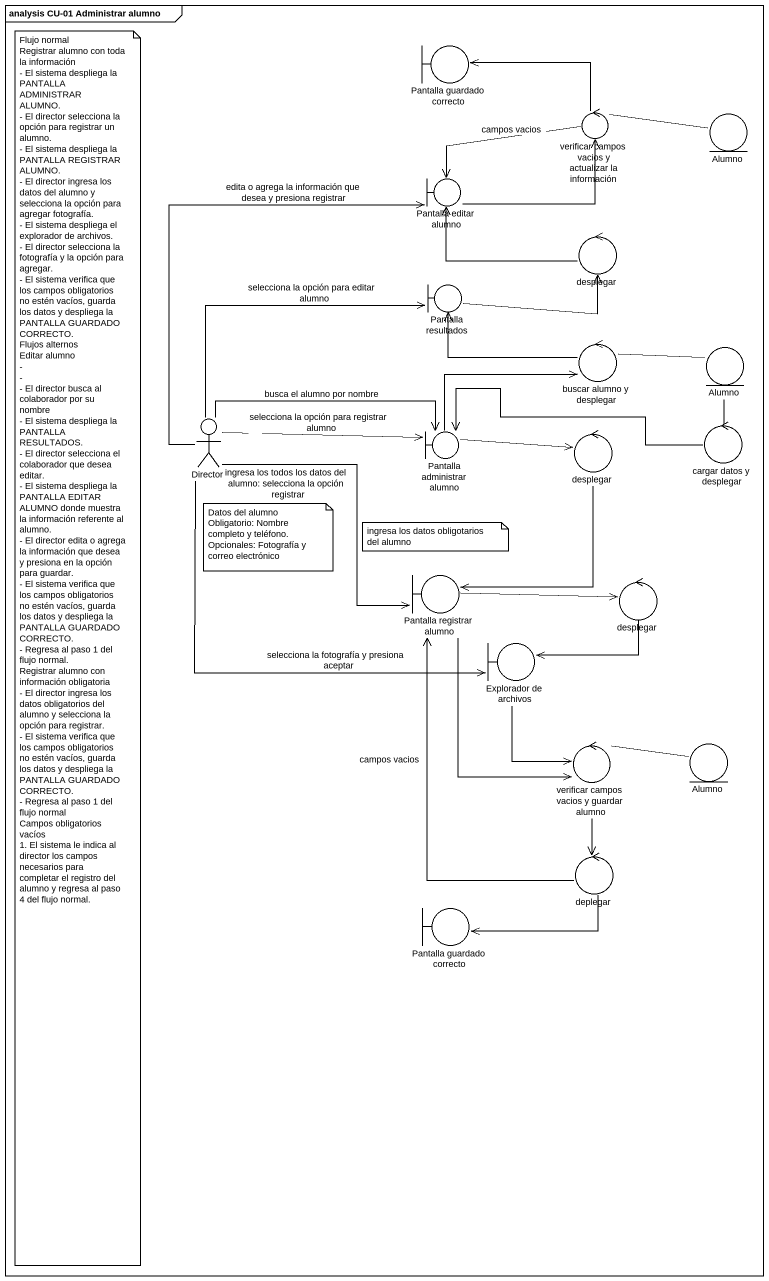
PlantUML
@startuml
mainframe analysis CU-01 Administrar alumno
boundary "Pantalla guardado correcto" as Pantalla_guardado_correcto
control "verificar campos vacios y actualizar la información" as verificar_campos_vacios_y
entity Alumno
boundary "Pantalla editar alumno" as Pantalla_editar_alumno
control desplegar
boundary "Pantalla resultados" as Pantalla_resultados
control "buscar alumno y desplegar" as buscar_alumno_y_desplegar
entity "Alumno" as Alumno_2
actor Director
control "cargar datos y desplegar" as cargar_datos_y_desplegar
boundary "Pantalla administrar alumno" as Pantalla_administrar_alumno
control "desplegar" as desplegar_2
boundary "Pantalla registrar alumno" as Pantalla_registrar_alumno
control "desplegar" as desplegar_3
boundary "Explorador de archivos" as Explorador_de_archivos
control "verificar campos vacios y guardar alumno" as verificar_campos_vacios_y_2
entity "Alumno" as Alumno_3
control deplegar
boundary "Pantalla guardado correcto" as Pantalla_guardado_correcto_2
verificar_campos_vacios_y -left-> Pantalla_guardado_correcto
verificar_campos_vacios_y -right- Alumno
verificar_campos_vacios_y -left-> Pantalla_editar_alumno : campos vacios
Pantalla_editar_alumno -right-> verificar_campos_vacios_y
desplegar -left-> Pantalla_editar_alumno
Pantalla_resultados -right-> desplegar
buscar_alumno_y_desplegar -left-> Pantalla_resultados
buscar_alumno_y_desplegar -right- Alumno_2
Director -up-> Pantalla_editar_alumno : edita o agrega la información que desea y presiona registrar
Director -up-> Pantalla_resultados : selecciona la opción para editar alumno
Director -right-> Pantalla_administrar_alumno : busca el alumno por nombre
Director -right-> Pantalla_administrar_alumno : selecciona la opción para registrar alumno
Director --> Pantalla_registrar_alumno : ingresa los todos los datos del alumno: selecciona la opción registrar
Director --> Explorador_de_archivos : selecciona la fotografía y presiona aceptar
cargar_datos_y_desplegar -up- Alumno_2
cargar_datos_y_desplegar -left-> Pantalla_administrar_alumno
Pantalla_administrar_alumno -right-> buscar_alumno_y_desplegar
Pantalla_administrar_alumno -right-> desplegar_2
desplegar_2 --> Pantalla_registrar_alumno
Pantalla_registrar_alumno -right-> desplegar_3
Pantalla_registrar_alumno --> verificar_campos_vacios_y_2
desplegar_3 -left-> Explorador_de_archivos
Explorador_de_archivos --> verificar_campos_vacios_y_2
verificar_campos_vacios_y_2 -right- Alumno_3
verificar_campos_vacios_y_2 --> deplegar
deplegar -up-> Pantalla_registrar_alumno : campos vacios
deplegar -left-> Pantalla_guardado_correcto_2
note as N1
  Flujo normal
  Registrar alumno con toda la información
  - El sistema despliega la PANTALLA ADMINISTRAR ALUMNO.
  - El director selecciona la opción para registrar un alumno.
  - El sistema despliega la PANTALLA REGISTRAR ALUMNO.
  - El director ingresa los datos del alumno y selecciona la opción para agregar fotografía.
  - El sistema despliega el explorador de archivos.
  - El director selecciona la fotografía y la opción para agregar.
  - El sistema verifica que los campos obligatorios no estén vacíos, guarda los datos y despliega la PANTALLA GUARDADO CORRECTO.
  Flujos alternos
  Editar alumno
  -
  -
  - El director busca al colaborador por su nombre
  - El sistema despliega la PANTALLA RESULTADOS.
  - El director selecciona el colaborador que desea editar.
  - El sistema despliega la PANTALLA EDITAR ALUMNO donde muestra la información referente al alumno.
  - El director edita o agrega la información que desea y presiona en la opción para guardar.
  - El sistema verifica que los campos obligatorios no estén vacíos, guarda los datos y despliega la PANTALLA GUARDADO CORRECTO.
  - Regresa al paso 1 del flujo normal.
  Registrar alumno con información obligatoria
  - El director ingresa los datos obligatorios del alumno y selecciona la opción para registrar.
  - El sistema verifica que los campos obligatorios no estén vacíos, guarda los datos y despliega la PANTALLA GUARDADO CORRECTO.
  - Regresa al paso 1 del flujo normal
  Campos obligatorios vacíos
  1. El sistema le indica al director los campos necesarios para completar el registro del alumno y regresa al paso 4 del flujo normal.
end note
note as N2
  Datos del alumno
  Obligatorio: Nombre completo y teléfono.
  Opcionales: Fotografía y correo electrónico
end note
note as N3
  ingresa los datos obligotarios del alumno
end note
@enduml
